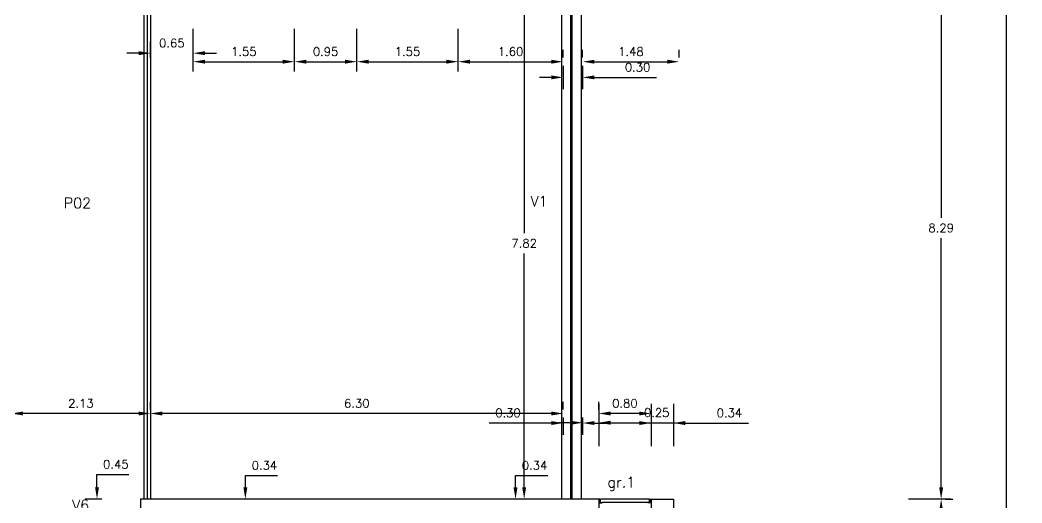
# Model space of a CAD drawing. Extents: x 19.8 to 90.6, y 5.5 to 74.
# Drawn here: x 71.83 to 87.14, y 43.53 to 50.92 of the extents above; entities that cross this region are included whole.
import ezdxf

# ---------------------------------------------------------------- set-up
doc = ezdxf.new("R2010")
doc.units = 0
doc.header["$MEASUREMENT"] = 0
doc.linetypes.add('Default', pattern=[0])
doc.linetypes.add('Solid', pattern=[0])
doc.layers.get('DEFPOINTS').update_dxf_attribs({"linetype": 'Solid'})
for name, color, linetype in [('1st floor plan$0$1FIN', 15, 'Continuous'), ('1st floor plan$0$2FIN', 7, 'Continuous'), ('Dimensions (COTAS)', 212, 'Solid'), ('Dimensions for stairway', 212, 'Continuous'), ('Text O', 212, 'Default'), ('Xref_Plan', 7, 'Continuous')]:
    doc.layers.add(name, color=color, linetype=linetype)
doc.layers.add('1st floor plan$0$Partitions', color=7, linetype='Continuous', lineweight=30)
doc.styles.add('Simplex', font='SIMPLEX.SHX')
doc.dimstyles.get("Standard").update_dxf_attribs({"dimtxt": 0.13, "dimasz": 0.18, "dimexe": 0.18, "dimexo": 0.0625, "dimgap": 0.09, "dimtad": 1, "dimtih": 1, "dimtoh": 1, "dimzin": 0, "dimdsep": 46, "dimtxsty": 'Simplex', "dimcen": 0.09, "dimadec": 0, "dimazin": 0, "dimtfac": 1, "dimtofl": 0, "dimtmove": 0, "dimatfit": 3, "dimfxl": 1, "dimtolj": 1, "dimtzin": 0, "dimarcsym": 0})

# ---------------------------------------------------------------- blocks, each defined once
blk = doc.blocks.new('*D229')
at = {"layer": 'DEFPOINTS', "color": 0}
for p in [(86.901, 67.757), (86.901, 67.757), (86.901, 37.757)]:
    blk.add_point(p, dxfattribs=at)
at = {"layer": 'Dimensions (COTAS)', "color": 0, "lineweight": -2}
for p, q in [((86.839, 67.757), (86.721, 67.757)), ((86.901, 67.577), (86.901, 52.912)), ((86.901, 37.937), (86.901, 52.602)), ((86.839, 37.757), (86.721, 37.757))]:
    blk.add_line(p, q, dxfattribs=at)
at = {"layer": 'Dimensions (COTAS)', "color": 0}
for points in [[(86.871, 67.577), (86.931, 67.577), (86.901, 67.757)], [(86.871, 37.937), (86.931, 37.937), (86.901, 37.757)]]:
    blk.add_solid(points, dxfattribs=at)
at = {"layer": 'Dimensions (COTAS)', "color": 0, "insert": (86.901, 52.757), "char_height": 0.13, "attachment_point": 5, "style": 'Simplex'}
blk.add_mtext('\\A1;30.00', dxfattribs=at)
blk = doc.blocks.new('*D259')
at = {"layer": 'DEFPOINTS', "color": 0}
for p in [(85.901, 43.592), (85.901, 40.182), (85.901, 40.182)]:
    blk.add_point(p, dxfattribs=at)
at = {"layer": 'Dimensions (COTAS)', "color": 0, "lineweight": -2}
for p, q in [((85.964, 43.592), (86.081, 43.592)), ((85.901, 43.412), (85.901, 42.042)), ((85.901, 40.362), (85.901, 41.732)), ((85.839, 40.182), (85.721, 40.182))]:
    blk.add_line(p, q, dxfattribs=at)
at = {"layer": 'Dimensions (COTAS)', "color": 0}
for points in [[(85.871, 43.412), (85.931, 43.412), (85.901, 43.592)], [(85.871, 40.362), (85.931, 40.362), (85.901, 40.182)]]:
    blk.add_solid(points, dxfattribs=at)
at = {"layer": 'Dimensions (COTAS)', "color": 0, "insert": (85.901, 41.887), "char_height": 0.13, "attachment_point": 5, "style": 'Simplex'}
blk.add_mtext('\\A1;3.41', dxfattribs=at)
blk = doc.blocks.new('*D292')
at = {"layer": 'DEFPOINTS', "color": 0}
for p in [(76.976, 50.278), (78.526, 50.278), (78.526, 50.278)]:
    blk.add_point(p, dxfattribs=at)
at = {"layer": 'Dimensions (COTAS)', "color": 0, "lineweight": -2}
for p, q in [((76.976, 50.341), (76.976, 50.458)), ((78.526, 50.341), (78.526, 50.458)), ((77.156, 50.278), (78.346, 50.278))]:
    blk.add_line(p, q, dxfattribs=at)
at = {"layer": 'Dimensions (COTAS)', "color": 0}
for points in [[(77.156, 50.308), (77.156, 50.248), (76.976, 50.278)], [(78.346, 50.308), (78.346, 50.248), (78.526, 50.278)]]:
    blk.add_solid(points, dxfattribs=at)
at = {"layer": 'Dimensions (COTAS)', "color": 0, "insert": (77.751, 50.433), "char_height": 0.13, "attachment_point": 5, "style": 'Simplex'}
blk.add_mtext('\\A1;1.55', dxfattribs=at)
blk = doc.blocks.new('*D297')
at = {"layer": 'DEFPOINTS', "color": 0}
for p in [(73.826, 44.9), (73.826, 44.9), (80.126, 44.9)]:
    blk.add_point(p, dxfattribs=at)
at = {"layer": 'Dimensions (COTAS)', "color": 0, "lineweight": -2}
for p, q in [((73.826, 44.962), (73.826, 45.08)), ((80.126, 44.962), (80.126, 45.08)), ((79.946, 44.9), (74.006, 44.9))]:
    blk.add_line(p, q, dxfattribs=at)
at = {"layer": 'Dimensions (COTAS)', "color": 0}
for points in [[(74.006, 44.93), (74.006, 44.87), (73.826, 44.9)], [(79.946, 44.93), (79.946, 44.87), (80.126, 44.9)]]:
    blk.add_solid(points, dxfattribs=at)
at = {"layer": 'Dimensions (COTAS)', "color": 0, "insert": (76.976, 45.055), "char_height": 0.13, "attachment_point": 5, "style": 'Simplex'}
blk.add_mtext('\\A1;6.30', dxfattribs=at)
blk = doc.blocks.new('*D298')
at = {"layer": 'DEFPOINTS', "color": 0}
for p in [(71.701, 44.9), (71.701, 44.9), (73.826, 44.9)]:
    blk.add_point(p, dxfattribs=at)
at = {"layer": 'Dimensions (COTAS)', "color": 0, "lineweight": -2}
for p, q in [((71.701, 44.962), (71.701, 45.08)), ((73.646, 44.9), (71.881, 44.9)), ((73.826, 44.837), (73.826, 44.72))]:
    blk.add_line(p, q, dxfattribs=at)
at = {"layer": 'Dimensions (COTAS)', "color": 0}
for points in [[(71.881, 44.93), (71.881, 44.87), (71.701, 44.9)], [(73.646, 44.93), (73.646, 44.87), (73.826, 44.9)]]:
    blk.add_solid(points, dxfattribs=at)
at = {"layer": 'Dimensions (COTAS)', "color": 0, "insert": (72.764, 45.055), "char_height": 0.13, "attachment_point": 5, "style": 'Simplex'}
blk.add_mtext('\\A1;2.13', dxfattribs=at)
blk = doc.blocks.new('*D300')
at = {"layer": 'DEFPOINTS', "color": 0}
for p in [(73.009, 43.592), (73.145, 43.592), (73.145, 43.148)]:
    blk.add_point(p, dxfattribs=at)
at = {"layer": 'Dimensions (COTAS)', "color": 0, "lineweight": -2}
for p, q in [((73.009, 43.772), (73.009, 43.969)), ((73.009, 43.969), (73.495, 43.969)), ((73.083, 43.592), (72.829, 43.592)), ((73.083, 43.148), (72.829, 43.148)), ((73.009, 42.968), (73.009, 42.788))]:
    blk.add_line(p, q, dxfattribs=at)
at = {"layer": 'Dimensions (COTAS)', "color": 0}
for points in [[(72.979, 43.772), (73.039, 43.772), (73.009, 43.592)], [(72.979, 42.968), (73.039, 42.968), (73.009, 43.148)]]:
    blk.add_solid(points, dxfattribs=at)
at = {"layer": 'Dimensions (COTAS)', "color": 0, "insert": (73.297, 44.124), "char_height": 0.13, "attachment_point": 5, "style": 'Simplex'}
blk.add_mtext('\\A1;0.45', dxfattribs=at)
blk = doc.blocks.new('*D304')
at = {"layer": 'DEFPOINTS', "color": 0}
for p in [(75.275, 43.592), (75.426, 43.592), (75.426, 43.252)]:
    blk.add_point(p, dxfattribs=at)
at = {"layer": 'Dimensions (COTAS)', "color": 0, "lineweight": -2}
for p, q in [((75.275, 43.772), (75.275, 43.952)), ((75.275, 43.952), (75.767, 43.952)), ((75.364, 43.592), (75.095, 43.592)), ((75.364, 43.252), (75.095, 43.252)), ((75.275, 43.072), (75.275, 42.892))]:
    blk.add_line(p, q, dxfattribs=at)
at = {"layer": 'Dimensions (COTAS)', "color": 0}
for points in [[(75.245, 43.772), (75.305, 43.772), (75.275, 43.592)], [(75.245, 43.072), (75.305, 43.072), (75.275, 43.252)]]:
    blk.add_solid(points, dxfattribs=at)
at = {"layer": 'Dimensions (COTAS)', "color": 0, "insert": (75.566, 44.107), "char_height": 0.13, "attachment_point": 5, "style": 'Simplex'}
blk.add_mtext('\\A1;0.34', dxfattribs=at)
blk = doc.blocks.new('*D307')
at = {"layer": 'DEFPOINTS', "color": 0}
for p in [(74.476, 50.278), (76.026, 50.278), (76.026, 50.278)]:
    blk.add_point(p, dxfattribs=at)
at = {"layer": 'Dimensions (COTAS)', "color": 0, "lineweight": -2}
for p, q in [((74.476, 50.341), (74.476, 50.458)), ((76.026, 50.341), (76.026, 50.458)), ((74.656, 50.278), (75.846, 50.278))]:
    blk.add_line(p, q, dxfattribs=at)
at = {"layer": 'Dimensions (COTAS)', "color": 0}
for points in [[(74.656, 50.308), (74.656, 50.248), (74.476, 50.278)], [(75.846, 50.308), (75.846, 50.248), (76.026, 50.278)]]:
    blk.add_solid(points, dxfattribs=at)
at = {"layer": 'Dimensions (COTAS)', "color": 0, "insert": (75.251, 50.433), "char_height": 0.13, "attachment_point": 5, "style": 'Simplex'}
blk.add_mtext('\\A1;1.55', dxfattribs=at)
blk = doc.blocks.new('*D308')
at = {"layer": 'DEFPOINTS', "color": 0}
for p in [(74.476, 50.408), (73.826, 50.278), (74.476, 50.278)]:
    blk.add_point(p, dxfattribs=at)
at = {"layer": 'Dimensions (COTAS)', "color": 0, "lineweight": -2}
for p, q in [((73.826, 50.341), (73.826, 50.588)), ((74.476, 50.341), (74.476, 50.588)), ((73.646, 50.408), (73.466, 50.408)), ((74.656, 50.408), (74.836, 50.408))]:
    blk.add_line(p, q, dxfattribs=at)
at = {"layer": 'Dimensions (COTAS)', "color": 0}
for points in [[(73.646, 50.438), (73.646, 50.378), (73.826, 50.408)], [(74.656, 50.438), (74.656, 50.378), (74.476, 50.408)]]:
    blk.add_solid(points, dxfattribs=at)
at = {"layer": 'Dimensions (COTAS)', "color": 0, "insert": (74.151, 50.563), "char_height": 0.13, "attachment_point": 5, "style": 'Simplex'}
blk.add_mtext('\\A1;0.65', dxfattribs=at)
blk = doc.blocks.new('L')
at = {"color": 0}
blk.add_line((0, 0.15), (0, -0.5), dxfattribs=at)
blk = doc.blocks.new('*D309')
at = {"layer": 'DEFPOINTS', "color": 0}
for p in [(76.026, 50.278), (76.976, 50.278), (76.976, 50.278)]:
    blk.add_point(p, dxfattribs=at)
at = {"layer": 'Dimensions (COTAS)', "color": 0, "lineweight": -2}
for p, q in [((76.026, 50.341), (76.026, 50.458)), ((76.976, 50.341), (76.976, 50.458)), ((76.206, 50.278), (76.796, 50.278))]:
    blk.add_line(p, q, dxfattribs=at)
at = {"layer": 'Dimensions (COTAS)', "color": 0}
for points in [[(76.206, 50.308), (76.206, 50.248), (76.026, 50.278)], [(76.796, 50.308), (76.796, 50.248), (76.976, 50.278)]]:
    blk.add_solid(points, dxfattribs=at)
at = {"layer": 'Dimensions (COTAS)', "color": 0, "insert": (76.501, 50.433), "char_height": 0.13, "attachment_point": 5, "style": 'Simplex'}
blk.add_mtext('\\A1;0.95', dxfattribs=at)
blk = doc.blocks.new('*D313')
at = {"layer": 'DEFPOINTS', "color": 0}
for p in [(85.901, 51.882), (85.901, 43.592), (85.901, 43.592)]:
    blk.add_point(p, dxfattribs=at)
at = {"layer": 'Dimensions (COTAS)', "color": 0, "lineweight": -2}
for p, q in [((85.964, 51.882), (86.081, 51.882)), ((85.901, 51.702), (85.901, 47.892)), ((85.901, 43.772), (85.901, 47.582)), ((85.839, 43.592), (85.721, 43.592))]:
    blk.add_line(p, q, dxfattribs=at)
at = {"layer": 'Dimensions (COTAS)', "color": 0}
for points in [[(85.871, 51.702), (85.931, 51.702), (85.901, 51.882)], [(85.871, 43.772), (85.931, 43.772), (85.901, 43.592)]]:
    blk.add_solid(points, dxfattribs=at)
at = {"layer": 'Dimensions (COTAS)', "color": 0, "insert": (85.901, 47.737), "char_height": 0.13, "attachment_point": 5, "style": 'Simplex'}
blk.add_mtext('\\A1;8.29', dxfattribs=at)
blk = doc.blocks.new('*D314')
at = {"layer": 'DEFPOINTS', "color": 0}
for p in [(79.533, 51.412), (79.533, 51.412), (79.533, 43.592)]:
    blk.add_point(p, dxfattribs=at)
at = {"layer": 'Dimensions (COTAS)', "color": 0, "lineweight": -2}
for p, q in [((79.47, 51.412), (79.353, 51.412)), ((79.533, 51.232), (79.533, 47.657)), ((79.533, 43.772), (79.533, 47.347)), ((79.47, 43.592), (79.353, 43.592))]:
    blk.add_line(p, q, dxfattribs=at)
at = {"layer": 'Dimensions (COTAS)', "color": 0}
for points in [[(79.503, 51.232), (79.563, 51.232), (79.533, 51.412)], [(79.503, 43.772), (79.563, 43.772), (79.533, 43.592)]]:
    blk.add_solid(points, dxfattribs=at)
at = {"layer": 'Dimensions (COTAS)', "color": 0, "insert": (79.533, 47.502), "char_height": 0.13, "attachment_point": 5, "style": 'Simplex'}
blk.add_mtext('\\A1;7.82', dxfattribs=at)
blk = doc.blocks.new('*D315')
at = {"layer": 'DEFPOINTS', "color": 0}
for p in [(80.672, 44.9), (80.672, 44.9), (81.472, 44.9)]:
    blk.add_point(p, dxfattribs=at)
at = {"layer": 'Dimensions (COTAS)', "color": 0, "lineweight": -2}
for p, q in [((80.672, 44.962), (80.672, 45.08)), ((81.292, 44.9), (80.852, 44.9)), ((81.472, 44.837), (81.472, 44.72))]:
    blk.add_line(p, q, dxfattribs=at)
at = {"layer": 'Dimensions (COTAS)', "color": 0}
for points in [[(80.852, 44.93), (80.852, 44.87), (80.672, 44.9)], [(81.292, 44.93), (81.292, 44.87), (81.472, 44.9)]]:
    blk.add_solid(points, dxfattribs=at)
at = {"layer": 'Dimensions (COTAS)', "color": 0, "insert": (81.072, 45.055), "char_height": 0.13, "attachment_point": 5, "style": 'Simplex'}
blk.add_mtext('\\A1;0.80', dxfattribs=at)
blk = doc.blocks.new('*D316')
at = {"layer": 'DEFPOINTS', "color": 0}
for p in [(80.126, 44.9), (80.426, 44.9), (80.126, 44.754)]:
    blk.add_point(p, dxfattribs=at)
at = {"layer": 'Dimensions (COTAS)', "color": 0, "lineweight": -2}
for p, q in [((80.126, 44.837), (80.126, 44.574)), ((80.426, 44.837), (80.426, 44.574)), ((79.946, 44.754), (78.998, 44.754)), ((80.606, 44.754), (80.786, 44.754))]:
    blk.add_line(p, q, dxfattribs=at)
at = {"layer": 'Dimensions (COTAS)', "color": 0}
for points in [[(79.946, 44.784), (79.946, 44.724), (80.126, 44.754)], [(80.606, 44.784), (80.606, 44.724), (80.426, 44.754)]]:
    blk.add_solid(points, dxfattribs=at)
at = {"layer": 'Dimensions (COTAS)', "color": 0, "insert": (79.286, 44.909), "char_height": 0.13, "attachment_point": 5, "style": 'Simplex'}
blk.add_mtext('\\A1;0.30', dxfattribs=at)
blk = doc.blocks.new('*D320')
at = {"layer": 'DEFPOINTS', "color": 0}
for p in [(79.401, 43.592), (79.533, 43.592), (79.533, 43.252)]:
    blk.add_point(p, dxfattribs=at)
at = {"layer": 'Dimensions for stairway', "color": 0, "lineweight": -2}
for p, q in [((79.401, 43.772), (79.401, 43.952)), ((79.401, 43.952), (79.893, 43.952)), ((79.47, 43.592), (79.221, 43.592)), ((79.47, 43.252), (79.221, 43.252)), ((79.401, 43.072), (79.401, 42.892))]:
    blk.add_line(p, q, dxfattribs=at)
at = {"layer": 'Dimensions for stairway', "color": 0}
for points in [[(79.371, 43.772), (79.431, 43.772), (79.401, 43.592)], [(79.371, 43.072), (79.431, 43.072), (79.401, 43.252)]]:
    blk.add_solid(points, dxfattribs=at)
at = {"layer": 'Dimensions for stairway', "color": 0, "insert": (79.692, 44.107), "char_height": 0.13, "attachment_point": 5, "style": 'Simplex'}
blk.add_mtext('\\A1;0.34', dxfattribs=at)
blk = doc.blocks.new('*D323')
at = {"layer": 'DEFPOINTS', "color": 0}
for p in [(80.426, 44.9), (80.672, 44.9), (80.426, 44.759)]:
    blk.add_point(p, dxfattribs=at)
at = {"layer": 'Dimensions (COTAS)', "color": 0, "lineweight": -2}
for p, q in [((80.426, 44.837), (80.426, 44.579)), ((80.672, 44.837), (80.672, 44.579)), ((80.246, 44.759), (80.066, 44.759)), ((80.852, 44.759), (81.845, 44.759))]:
    blk.add_line(p, q, dxfattribs=at)
at = {"layer": 'Dimensions (COTAS)', "color": 0}
for points in [[(80.246, 44.789), (80.246, 44.729), (80.426, 44.759)], [(80.852, 44.789), (80.852, 44.729), (80.672, 44.759)]]:
    blk.add_solid(points, dxfattribs=at)
at = {"layer": 'Dimensions (COTAS)', "color": 0, "insert": (81.557, 44.914), "char_height": 0.13, "attachment_point": 5, "style": 'Simplex'}
blk.add_mtext('\\A1;0.25', dxfattribs=at)
blk = doc.blocks.new('*D324')
at = {"layer": 'DEFPOINTS', "color": 0}
for p in [(81.472, 44.9), (81.812, 44.9), (81.472, 44.754)]:
    blk.add_point(p, dxfattribs=at)
at = {"layer": 'Dimensions (COTAS)', "color": 0, "lineweight": -2}
for p, q in [((81.472, 44.837), (81.472, 44.574)), ((81.812, 44.837), (81.812, 44.574)), ((81.292, 44.754), (81.112, 44.754)), ((81.992, 44.754), (82.958, 44.754))]:
    blk.add_line(p, q, dxfattribs=at)
at = {"layer": 'Dimensions (COTAS)', "color": 0}
for points in [[(81.292, 44.784), (81.292, 44.724), (81.472, 44.754)], [(81.992, 44.784), (81.992, 44.724), (81.812, 44.754)]]:
    blk.add_solid(points, dxfattribs=at)
at = {"layer": 'Dimensions (COTAS)', "color": 0, "insert": (82.667, 44.909), "char_height": 0.13, "attachment_point": 5, "style": 'Simplex'}
blk.add_mtext('\\A1;0.34', dxfattribs=at)
blk = doc.blocks.new('*D327')
at = {"layer": 'DEFPOINTS', "color": 0}
for p in [(78.526, 50.278), (80.126, 50.278), (80.126, 50.278)]:
    blk.add_point(p, dxfattribs=at)
at = {"layer": 'Dimensions (COTAS)', "color": 0, "lineweight": -2}
for p, q in [((78.526, 50.341), (78.526, 50.458)), ((80.126, 50.341), (80.126, 50.458)), ((78.706, 50.278), (79.946, 50.278))]:
    blk.add_line(p, q, dxfattribs=at)
at = {"layer": 'Dimensions (COTAS)', "color": 0}
for points in [[(78.706, 50.308), (78.706, 50.248), (78.526, 50.278)], [(79.946, 50.308), (79.946, 50.248), (80.126, 50.278)]]:
    blk.add_solid(points, dxfattribs=at)
at = {"layer": 'Dimensions (COTAS)', "color": 0, "insert": (79.326, 50.433), "char_height": 0.13, "attachment_point": 5, "style": 'Simplex'}
blk.add_mtext('\\A1;1.60', dxfattribs=at)
blk = doc.blocks.new('*D329')
at = {"layer": 'DEFPOINTS', "color": 0}
for p in [(80.426, 50.278), (81.901, 50.278), (81.901, 50.278)]:
    blk.add_point(p, dxfattribs=at)
at = {"layer": 'Dimensions (COTAS)', "color": 0, "lineweight": -2}
for p, q in [((80.426, 50.341), (80.426, 50.458)), ((81.901, 50.341), (81.901, 50.458)), ((80.606, 50.278), (81.721, 50.278))]:
    blk.add_line(p, q, dxfattribs=at)
at = {"layer": 'Dimensions (COTAS)', "color": 0}
for points in [[(80.606, 50.308), (80.606, 50.248), (80.426, 50.278)], [(81.721, 50.308), (81.721, 50.248), (81.901, 50.278)]]:
    blk.add_solid(points, dxfattribs=at)
at = {"layer": 'Dimensions (COTAS)', "color": 0, "insert": (81.164, 50.433), "char_height": 0.13, "attachment_point": 5, "style": 'Simplex'}
blk.add_mtext('\\A1;1.48', dxfattribs=at)
blk = doc.blocks.new('*D330')
at = {"layer": 'DEFPOINTS', "color": 0}
for p in [(80.126, 50.278), (80.426, 50.278), (80.426, 50.038)]:
    blk.add_point(p, dxfattribs=at)
at = {"layer": 'Dimensions (COTAS)', "color": 0, "lineweight": -2}
for p, q in [((80.126, 50.216), (80.126, 49.858)), ((80.426, 50.216), (80.426, 49.858)), ((79.946, 50.038), (79.766, 50.038)), ((80.606, 50.038), (81.554, 50.038))]:
    blk.add_line(p, q, dxfattribs=at)
at = {"layer": 'Dimensions (COTAS)', "color": 0}
for points in [[(79.946, 50.068), (79.946, 50.008), (80.126, 50.038)], [(80.606, 50.068), (80.606, 50.008), (80.426, 50.038)]]:
    blk.add_solid(points, dxfattribs=at)
at = {"layer": 'Dimensions (COTAS)', "color": 0, "insert": (81.266, 50.193), "char_height": 0.13, "attachment_point": 5, "style": 'Simplex'}
blk.add_mtext('\\A1;0.30', dxfattribs=at)
blk = doc.blocks.new('1st floor plan')
at = {"layer": '1st floor plan$0$1FIN'}
for p, q in [((80.677, 43.532), (80.677, 43.592)), ((80.687, 43.592), (80.677, 43.592)), ((80.677, 43.532), (80.722, 43.532)), ((80.687, 43.542), (80.687, 43.592)), ((80.687, 43.542), (80.722, 43.542)), ((81.447, 43.592), (80.697, 43.592)), ((80.697, 43.542), (80.697, 43.592)), ((80.722, 43.532), (80.722, 43.542)), ((81.422, 43.542), (80.722, 43.542)), ((81.422, 43.532), (81.422, 43.542)), ((81.457, 43.542), (81.422, 43.542)), ((81.467, 43.532), (81.422, 43.532)), ((81.447, 43.542), (81.447, 43.592)), ((81.457, 43.592), (81.467, 43.592)), ((81.457, 43.542), (81.457, 43.592)), ((81.467, 43.532), (81.467, 43.592))]:
    blk.add_line(p, q, dxfattribs=at)
at = {"layer": '1st floor plan$0$2FIN'}
for p, q in [((73.726, 51.882), (73.726, 43.592)), ((73.776, 51.882), (73.776, 43.592)), ((73.826, 51.882), (73.826, 43.592)), ((80.106, 43.592), (80.106, 51.882)), ((80.246, 43.592), (80.246, 51.882)), ((80.266, 43.592), (80.266, 51.882)), ((80.406, 43.592), (80.406, 51.882))]:
    blk.add_line(p, q, dxfattribs=at)
at = {"layer": '1st floor plan$0$Partitions'}
for p, q in [((80.672, 43.592), (80.672, 43.252)), ((81.472, 43.592), (81.812, 43.592)), ((81.472, 43.592), (81.472, 43.252))]:
    blk.add_line(p, q, dxfattribs=at)
for points in [[(80.672, 43.592), (73.671, 43.592), (73.671, 43.147), (73.741, 43.147)], [(81.812, 43.592), (81.812, 40.182), (80.131, 40.182), (80.131, 39.177)]]:
    blk.add_lwpolyline(points, dxfattribs=at)

msp = doc.modelspace()

# ---------------------------------------------------------------- block references
at = {"layer": 'Dimensions (COTAS)'}
for p, rotation in [((74.476, 50.278), 180.0000000000034), ((76.026, 50.278), 180.0000000000034), ((76.976, 50.278), 180.0000000000034), ((78.526, 50.278), 180.0000000000034), ((80.672, 44.9), 359.9999999999999), ((81.472, 44.9), 359.9999999999999), ((81.812, 44.9), 359.9999999999999), ((85.901, 43.592), 270.0000000000032)]:
    msp.add_blockref('L', p, dxfattribs=dict(at, rotation=rotation))
at = {"layer": 'Xref_Plan'}
msp.add_blockref('1st floor plan', (0, 0), dxfattribs=at)

# ---------------------------------------------------------------- texts
at = {"layer": 'Text O', "style": 'Simplex'}
for s, p in [('V1', (79.631, 48.064)), ('P02', (72.501, 48.037)), ('gr.1', (80.804, 43.771)), ('V6', (72.628, 43.422))]:
    msp.add_text(s, height=0.16, dxfattribs=at).set_placement(p)

# ---------------------------------------------------------------- dimensions: what is measured, and where the dimension line sits
at = {"layer": 'Dimensions (COTAS)'}
for base, p1, p2, angle, picture, middle in [((86.901, 67.757), (86.901, 37.757), (86.901, 67.757), 90, '*D229', (86.901, 52.757)), ((85.901, 43.592), (85.901, 51.882), (85.901, 43.592), 90, '*D313', (85.901, 47.737)), ((79.533, 51.412), (79.533, 43.592), (79.533, 51.412), 90, '*D314', (79.533, 47.502)), ((76.026, 50.278), (74.476, 50.278), (76.026, 50.278), 0, '*D307', (75.251, 50.433)), ((76.976, 50.278), (76.026, 50.278), (76.976, 50.278), 0, '*D309', (76.501, 50.433)), ((78.526, 50.278), (76.976, 50.278), (78.526, 50.278), 0, '*D292', (77.751, 50.433)), ((80.126, 50.278), (78.526, 50.278), (80.126, 50.278), 0, '*D327', (79.326, 50.433)), ((81.90138, 50.27831), (80.42635, 50.27831), (81.90138, 50.27831), 0, '*D329', (81.16387, 50.43331)), ((85.901, 40.182), (85.901, 43.592), (85.901, 40.182), 90, '*D259', (85.901, 41.887))]:
    dim = msp.add_linear_dim(base=base, p1=p1, p2=p2, angle=angle, dimstyle='Standard', dxfattribs=at)
    dim.commit()
    dim.dimension.update_dxf_attribs({"geometry": picture, "text_midpoint": middle})
for base, p1, p2, angle, picture, middle in [((74.476, 50.408), (73.826, 50.278), (74.476, 50.278), 0, '*D308', (74.151, 50.408)), ((80.426, 50.038), (80.126, 50.278), (80.426, 50.278), 0, '*D330', (81.266, 50.038)), ((73.009, 43.592), (73.145, 43.148), (73.145, 43.592), 90, '*D300', (73.297, 43.969)), ((75.275, 43.592), (75.426, 43.252), (75.426, 43.592), 90, '*D304', (75.566, 43.952))]:
    dim = msp.add_linear_dim(base=base, p1=p1, p2=p2, angle=angle, dimstyle='Standard', dxfattribs=at)
    dim.commit()
    dim.dimension.update_dxf_attribs({"geometry": picture, "text_midpoint": middle, "dimtype": 160})
for base, p1, p2, picture, middle in [((71.701378386, 44.899954761), (73.826378386, 44.899954761), (71.701378386, 44.899954761), '*D298', (72.763878386, 45.054954761)), ((73.826, 44.9), (80.126, 44.9), (73.826, 44.9), '*D297', (76.976, 45.055)), ((80.672, 44.9), (81.472, 44.9), (80.672, 44.9), '*D315', (81.072, 45.055))]:
    dim = msp.add_linear_dim(base=base, p1=p1, p2=p2, dimstyle='Standard', dxfattribs=at)
    dim.commit()
    dim.dimension.update_dxf_attribs({"geometry": picture, "text_midpoint": middle})
for base, p1, p2, picture, middle in [((80.126, 44.754), (80.426, 44.9), (80.126, 44.9), '*D316', (79.286, 44.754)), ((80.426, 44.759), (80.672, 44.9), (80.426, 44.9), '*D323', (81.557, 44.759)), ((81.472, 44.754), (81.812, 44.9), (81.472, 44.9), '*D324', (82.667, 44.754))]:
    dim = msp.add_linear_dim(base=base, p1=p1, p2=p2, dimstyle='Standard', dxfattribs=at)
    dim.commit()
    dim.dimension.update_dxf_attribs({"geometry": picture, "text_midpoint": middle, "dimtype": 160})
at = {"layer": 'Dimensions for stairway'}
dim = msp.add_linear_dim(base=(79.401, 43.592), p1=(79.533, 43.252), p2=(79.533, 43.592), angle=90, dimstyle='Standard', dxfattribs=at)
dim.commit()
dim.dimension.update_dxf_attribs({"geometry": '*D320', "text_midpoint": (79.692, 43.952), "dimtype": 160})

doc.saveas('drawing.dxf')
